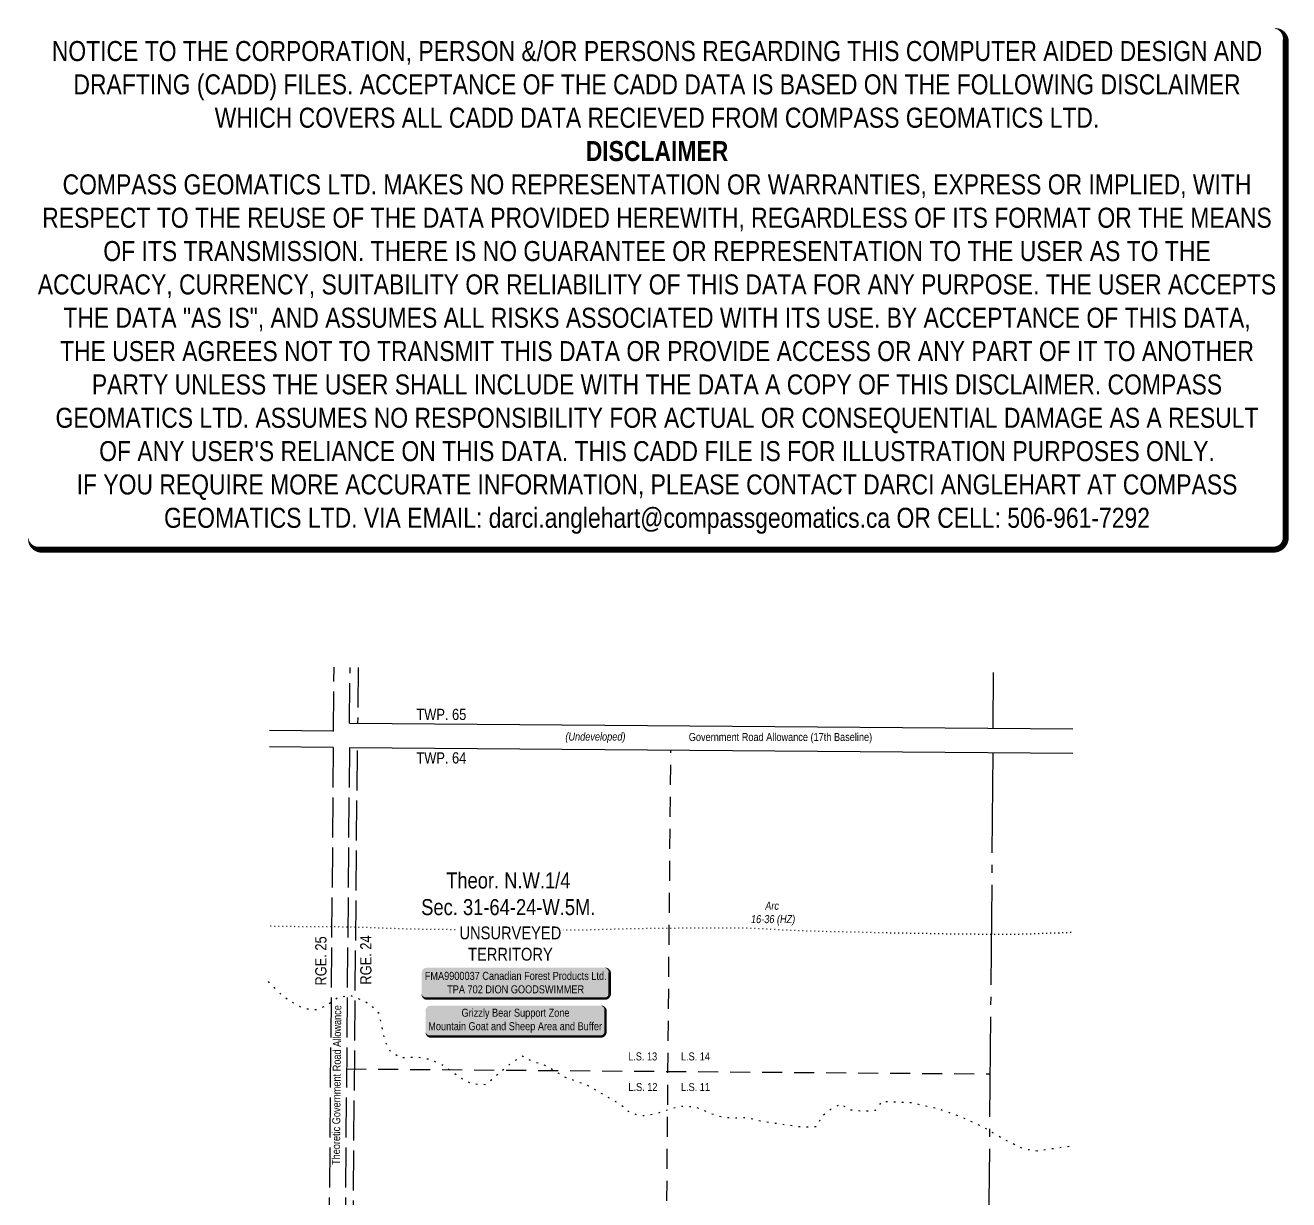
# Model space of a CAD drawing. Extents: x 451222 to 473419, y 6037124 to 6050105.
# Drawn here: x 458810 to 460389, y 6048637 to 6050105 of the extents above; entities that cross this region are included whole.
import ezdxf
from ezdxf.enums import TextEntityAlignment as Align

# ---------------------------------------------------------------- set-up
doc = ezdxf.new("R2010")
doc.units = 0
doc.header["$LTSCALE"] = 5
for name, pattern in [('foc-DOT', [1, 0.2, -0.8]), ('foc-LSD', [8, 5, -3]), ('foc-QUARTERLINE', [33, 25, -3, 2, -3]), ('foc-UNSURVEYED', [12.5, 10, -2.5]), ('foc-WHEELTRACKS', [2, 0.4, -1.6])]:
    doc.linetypes.add(name, pattern=pattern)
for name, color, linetype in [('ABADATA-DRILL', 8, 'foc-DOT'), ('ABADATA-DRILL-T', 8, 'Continuous'), ('AS-RESIDENCE', 14, 'Continuous'), ('AS-WILDLIFE-BLOCK', 131, 'Continuous'), ('C-SYMBOL', 7, 'Continuous'), ('D-TXT', 6, 'Continuous'), ('L-QSEC', 8, 'foc-QUARTERLINE'), ('L-ROAD-T', 7, 'Continuous'), ('L-SEC', 7, 'Continuous'), ('L-SECTION-LSD', 7, 'foc-LSD'), ('L-UNS-T', 3, 'Continuous'), ('L-USEC', 7, 'foc-UNSURVEYED'), ('T-WATER-P3', 160, 'foc-WHEELTRACKS')]:
    doc.layers.add(name, color=color, linetype=linetype)
doc.layers.add('DISCLAIMER', color=7, linetype='Continuous', plot=False)
doc.layers.add('T-TEXT', color=48, linetype='Continuous', lineweight=18)
doc.styles.add('100L', font='ARIALN.TTF', dxfattribs={"height": 11})
doc.styles.add('175L', font='ARIALN.TTF', dxfattribs={"height": 20})
doc.styles.add('80', font='ARIALN.TTF', dxfattribs={"height": 10})
doc.styles.add('80L', font='ARIALN.TTF', dxfattribs={"height": 10})
doc.styles.add('80LS', font='ARIALNI.TTF', dxfattribs={"height": 10})

# ---------------------------------------------------------------- blocks, each defined once
blk = doc.blocks.new('*U440')
h = blk.add_hatch(color=255)
edge = h.paths.add_edge_path()
edge.add_line((-111.5, -20), (111.5, -20))
edge.add_arc((111.5, -14), 6, 270, 360)
edge.add_line((117.5, -14), (117.5, 12.5))
edge.add_arc((111.5, 12.5), 6, 0, 90)
edge.add_line((111.5, 18.5), (-111.5, 18.5))
edge.add_arc((-111.5, 12.5), 6, 90, 180)
edge.add_line((-117.5, 12.5), (-117.5, -14))
edge.add_arc((-111.5, -14), 6, 180, 270)
at = {"color": 44, "flags": 128}
blk.add_lwpolyline([(-111.5, -20, 3, 3, 0), (111.5, -20, 3, 3, 0.414214), (117.5, -14, 3, 3, 0), (117.5, 12.5, 3, 0, 0.414214), (111.5, 18.5, 0, 0, 0), (-111.5, 18.5, 0, 0, 0.414214), (-117.5, 12.5, 0, 0, 0), (-117.5, -14, 0, 3, 0.414214)], format="xyseb", close=True, dxfattribs=at)
at = {"color": 44, "style": '80'}
blk.add_attdef('ENTER_TEXT_001', (-36, -5), '', height=10, dxfattribs=at)
blk = doc.blocks.new('*U447')
h = blk.add_hatch(color=255)
edge = h.paths.add_edge_path()
edge.add_line((-106.5, -20), (106.5, -20))
edge.add_arc((106.5, -14), 6, 270, 360)
edge.add_line((112.5, -14), (112.5, 12.5))
edge.add_arc((106.5, 12.5), 6, 0, 90)
edge.add_line((106.5, 18.5), (-106.5, 18.5))
edge.add_arc((-106.5, 12.5), 6, 90, 180)
edge.add_line((-112.5, 12.5), (-112.5, -14))
edge.add_arc((-106.5, -14), 6, 180, 270)
at = {"color": 131, "flags": 128}
blk.add_lwpolyline([(-106.5, -20, 3, 3, 0), (106.5, -20, 3, 3, 0.414214), (112.5, -14, 3, 3, 0), (112.5, 12.5, 3, 0, 0.414214), (106.5, 18.5, 0, 0, 0), (-106.5, 18.5, 0, 0, 0.414214), (-112.5, 12.5, 0, 0, 0), (-112.5, -14, 0, 3, 0.414214)], format="xyseb", close=True, dxfattribs=at)
at = {"color": 131, "style": '80'}
blk.add_attdef('ENTER_TEXT_001', (-36, -5), '', height=10, dxfattribs=at)
blk = doc.blocks.new('Disclaimer_Legal')
at = {"layer": 'DISCLAIMER', "color": 254, "flags": 128}
blk.add_lwpolyline([(-3612.9, -1104.6, 37.5, 37.5, 0), (4096.1, -1104.6, 37.5, 37.5, 0.414214), (4171.1, -1029.6, 37.5, 37.5, 0), (4171.1, 2078.7, 37.5, 0, 0.414214), (4096.1, 2153.7, 0, 0, 0), (-3612.9, 2153.7, 0, 0, 0.414214), (-3687.9, 2078.7, 0, 0, 0), (-3687.9, -1029.6, 0, 37.5, 0.414214)], format="xyseb", close=True, dxfattribs=at)
at = {"layer": 'DISCLAIMER', "color": 254, "insert": (241.6, 533.9), "char_height": 125, "width": 7717.568, "attachment_point": 5, "style": '80'}
blk.add_mtext('NOTICE TO THE CORPORATION, PERSON &/OR PERSONS REGARDING THIS COMPUTER AIDED DESIGN AND DRAFTING (CADD) FILES. ACCEPTANCE OF THE CADD DATA IS BASED ON THE FOLLOWING DISCLAIMER WHICH COVERS ALL CADD DATA RECIEVED FROM COMPASS GEOMATICS LTD.\\P{\\fArial Narrow|b1|i0|c0|p34;DISCLAIMER}\\PCOMPASS GEOMATICS LTD. MAKES NO REPRESENTATION OR WARRANTIES, EXPRESS OR IMPLIED, WITH RESPECT TO THE REUSE OF THE DATA PROVIDED HEREWITH, REGARDLESS OF ITS FORMAT OR THE MEANS OF ITS TRANSMISSION. THERE IS NO GUARANTEE OR REPRESENTATION TO THE USER AS TO THE ACCURACY, CURRENCY, SUITABILITY OR RELIABILITY OF THIS DATA FOR ANY PURPOSE. THE USER ACCEPTS THE DATA "AS IS", AND ASSUMES ALL RISKS ASSOCIATED WITH ITS USE. BY ACCEPTANCE OF THIS DATA, THE USER AGREES NOT TO TRANSMIT THIS DATA OR PROVIDE ACCESS OR ANY PART OF IT TO ANOTHER PARTY UNLESS THE USER SHALL INCLUDE WITH THE DATA A COPY OF THIS DISCLAIMER. COMPASS GEOMATICS LTD. ASSUMES NO RESPONSIBILITY FOR ACTUAL OR CONSEQUENTIAL DAMAGE AS A RESULT OF ANY USER\'S RELIANCE ON THIS DATA. THIS CADD FILE IS FOR ILLUSTRATION PURPOSES ONLY.\\PIF YOU REQUIRE MORE ACCURATE INFORMATION, PLEASE CONTACT DARCI ANGLEHART AT COMPASS GEOMATICS LTD. VIA EMAIL: darci.anglehart@compassgeomatics.ca OR CELL: 506-961-7292', dxfattribs=at)

msp = doc.modelspace()

# ---------------------------------------------------------------- linework, layer by layer
at = {"layer": 'ABADATA-DRILL', "flags": 128}
msp.add_lwpolyline([(460116.865, 6048971.168), (460101.808, 6048970.71), (460082.471, 6048969.995), (460063.314, 6048969.288), (460043.95, 6048968.843), (460024.639, 6048968.867), (460005.32, 6048969.001), (459986.11, 6048969.115), (459966.752, 6048969.35), (459947.534, 6048969.693), (459928.297, 6048970.096), (459908.979, 6048970.38), (459889.651, 6048970.695), (459870.374, 6048971.129), (459850.968, 6048971.643), (459831.66, 6048972.048), (459812.392, 6048972.361), (459793.166, 6048972.915), (459773.922, 6048973.608), (459754.769, 6048974.51), (459735.577, 6048975.613), (459716.285, 6048976.537), (459696.966, 6048976.751), (459677.574, 6048976.616), (459658.254, 6048976.71), (459638.914, 6048976.725), (459619.621, 6048976.469), (459600.249, 6048976.244), (459580.907, 6048976.089), (459561.543, 6048975.744), (459542.308, 6048975.218), (459522.993, 6048974.652), (459503.679, 6048974.297), (459484.308, 6048974.242), (459464.877, 6048974.257), (459445.446, 6048974.182), (459426.054, 6048973.927), (459406.662, 6048973.832), (459387.274, 6048974.137), (459367.876, 6048974.432), (459348.488, 6048974.767), (459329.269, 6048974.97), (459309.93, 6048975.135), (459290.763, 6048975.527), (459271.447, 6048976.132), (459252.033, 6048976.876), (459232.839, 6048977.609), (459213.532, 6048978.093), (459194.133, 6048978.288), (459174.814, 6048978.383), (459155.494, 6048978.517), (459136.246, 6048978.75), (459116.997, 6048979.064), (459112.707, 6048979.118)], dxfattribs=at)
at = {"layer": 'L-QSEC'}
for p, q in [((460019.312, 6049226.55), (460019.921, 6049296.412)), ((460019.073, 6049195.752), (460012.218, 6048422.468))]:
    msp.add_line(p, q, dxfattribs=at)
at = {"layer": 'L-SEC'}
for p, q in [((459194.799, 6049222.99), (459114.967, 6049223.791)), ((459114.781, 6049203.685), (459194.619, 6049202.884))]:
    msp.add_line(p, q, dxfattribs=at)
at = {"layer": 'L-SEC', "flags": 128}
for points in [[(459215.041, 6049232.81), (460119.089, 6049225.774)], [(459194.775, 6049222.99), (459194.812, 6049222.99)], [(459214.772, 6049202.727), (460118.855, 6049195.69)]]:
    msp.add_lwpolyline(points, dxfattribs=at)
at = {"layer": 'L-SECTION-LSD', "flags": 128}
for points in [[(459609.402, 6048395.935), (459616.548, 6049199.6)], [(459210.871, 6048800.88), (460015.348, 6048794.627)]]:
    msp.add_lwpolyline(points, dxfattribs=at)
at = {"layer": 'L-USEC'}
for p, q in [((459194.855, 6049222.777), (459195.57, 6049302.791)), ((459215.041, 6049232.81), (459215.665, 6049302.635)), ((459225.712, 6049302.557), (459225.087, 6049232.588)), ((459194.675, 6049202.681), (459187.506, 6048398.959)), ((459214.772, 6049202.727), (459207.601, 6048398.78)), ((459217.649, 6048398.722), (459224.818, 6049202.444))]:
    msp.add_line(p, q, dxfattribs=at)

# ---------------------------------------------------------------- block references
at = {"layer": 'AS-RESIDENCE', "xscale": 0.2, "yscale": 0.2, "zscale": 0.2}
msp.add_blockref('Disclaimer_Legal', (459550.934, 6049670.849), dxfattribs=at)
at = {"layer": 'AS-WILDLIFE-BLOCK', "color": 6}
ref = msp.add_blockref('*U447', (459422.466, 6048861.33), dxfattribs=at)
ref.add_attrib('ENTER_TEXT_001', 'Grizzly Bear Support Zone', (459354.902, 6048866.051), dxfattribs={"layer": '0', "color": 131, "height": 10, "style": '80'})
ref.add_attrib('ENTER_TEXT_002', 'Mountain Goat and Sheep Area and Buffer', (459313.363, 6048849.207), dxfattribs={"layer": '0', "color": 131, "height": 10, "style": '80'})
at = {"layer": 'C-SYMBOL', "color": 3}
ref = msp.add_blockref('*U440', (459422.627, 6048908.708), dxfattribs=at)
ref.add_attrib('ENTER_TEXT_001', 'FMA9900037 Canadian Forest Products Ltd.', (459308.961, 6048912.127), dxfattribs={"layer": '0', "color": 44, "height": 10, "style": '80'})
ref.add_attrib('ENTER_TEXT_002', 'TPA 702 DION GOODSWIMMER', (459336.948, 6048895.283), dxfattribs={"layer": '0', "color": 44, "height": 10, "style": '80'})

# ---------------------------------------------------------------- texts
at = {"layer": 'ABADATA-DRILL-T', "insert": (459715.802, 6049009.723), "char_height": 9.98964, "attachment_point": 1, "style": '80L'}
msp.add_mtext_dynamic_manual_height_columns('\\pi18.76006;{\\fArial Narrow|b0|i1|c0|p34;Arc\\P\\pi0.92384;16-36 (HZ)}', width=54.80779, gutter_width=50.026, heights=[0], dxfattribs=at)
at = {"layer": 'C-SYMBOL', "color": 3, "insert": (459413.376, 6049046.403), "char_height": 20, "width": 215.98445, "attachment_point": 2, "style": '175L'}
msp.add_mtext('Theor. N.W.1/4 \\PSec. 31-64-24-W.5M.', dxfattribs=at)
at = {"layer": 'D-TXT', "color": 3, "char_height": 14, "attachment_point": 1, "style": '80L'}
for s, insert in [('TWP. 65', (459298.515, 6049250.967)), ('TWP. 64', (459298.515, 6049196.572))]:
    msp.add_mtext_dynamic_manual_height_columns(s, width=101.50052, gutter_width=47.549, heights=[0], dxfattribs=dict(at, insert=insert))
at = {"layer": 'D-TXT', "color": 3, "char_height": 13.9927, "attachment_point": 1, "rotation": 90, "style": '80L'}
for s, width, insert in [('RGE. 25', 73.79348, (459172.088, 6048905.072)), ('RGE. 24', 63.89419, (459228.319, 6048906.219))]:
    msp.add_mtext_dynamic_manual_height_columns(s, width=width, gutter_width=47.525, heights=[0], dxfattribs=dict(at, insert=insert))
at = {"layer": 'L-ROAD-T', "style": '80L'}
msp.add_text('Government Road Allowance (17th Baseline)', height=10, dxfattribs=at).set_placement((459753.578, 6049215.73), align=Align.MIDDLE_CENTER)
msp.add_text('Theoretic Government Road Allowance', height=9.99482, rotation=89.491248, dxfattribs=at).set_placement((459198.757, 6048780.631), align=Align.MIDDLE_CENTER)
at = {"layer": 'T-TEXT', "style": '80LS'}
msp.add_text('(Undeveloped)', height=10, dxfattribs=at).set_placement((459522.298, 6049216.221), align=Align.MIDDLE_CENTER)

# ---------------------------------------------------------------- next in the draw order: texts
at = {"layer": 'L-SECTION-LSD', "attachment_point": 1, "style": '100L', "bg_fill": 3, "box_fill_scale": 1.5, "bg_fill_color": 256, "bg_fill_transparency": 0}
for s, width, insert, char_height in [('\\pi1.92598;L.S. 13', 36.85331, (459561.248, 6048821.437), 9.99482), ('L.S. 14', 37.01737, (459629.172, 6048821.437), 9.9948), ('\\pi2.26499;L.S. 12', 37.13096, (459561.248, 6048783.172), 9.99482), ('L.S. 11', 36.46839, (459629.172, 6048783.172), 9.9948)]:
    msp.add_mtext_dynamic_manual_height_columns(s, width=width, gutter_width=55.029, heights=[0], dxfattribs=dict(at, insert=insert, char_height=char_height))
at = {"layer": 'L-UNS-T', "color": 3, "insert": (459415.982, 6048957.403), "char_height": 16, "attachment_point": 5, "style": '80L', "bg_fill": 3, "box_fill_scale": 1.15, "bg_fill_color": 256, "bg_fill_true_color": 256, "bg_fill_transparency": 0}
msp.add_mtext_dynamic_manual_height_columns('UNSURVEYED TERRITORY', width=126.54481, gutter_width=47.549, heights=[0], dxfattribs=at)

# ---------------------------------------------------------------- next in the draw order: linework, layer by layer
at = {"layer": 'T-WATER-P3', "flags": 128}
msp.add_lwpolyline([(460114.496, 6048703.915), (460073.985, 6048698.163), (460057.279, 6048700.771), (460031.464, 6048713.426), (460006.379, 6048728.519), (459979.251, 6048740.931), (459949.086, 6048751.411), (459916.615, 6048758.414), (459879.771, 6048759.753), (459872.151, 6048748.831), (459858.023, 6048747.591), (459840.93, 6048749.459), (459828.94, 6048756.731), (459816.444, 6048749.977), (459804.882, 6048741.157), (459799.139, 6048728.637), (459780.479, 6048727.914), (459728.271, 6048735.408), (459712.506, 6048739.801), (459692.762, 6048739.149), (459675.531, 6048741.374), (459646.504, 6048753.287), (459627.714, 6048754.115), (459596.13, 6048744.153), (459578.098, 6048741.535), (459563.821, 6048747.562), (459552.212, 6048757.073), (459513.998, 6048779.384), (459484.777, 6048790.265), (459459.278, 6048805.213), (459443.862, 6048809.864), (459431.056, 6048816.618), (459418.407, 6048809.259), (459385.482, 6048781.082), (459368.083, 6048781.738), (459354.652, 6048789.003), (459330.077, 6048806.104), (459315.727, 6048812.423), (459299.371, 6048815.289), (459279.083, 6048814.676), (459266.446, 6048821.675), (459259.58, 6048835.244), (459252.069, 6048869.763), (459242.533, 6048879.911), (459229.828, 6048887.086), (459215.274, 6048892.62), (459199.32, 6048889.19), (459187.92, 6048880.808), (459174.202, 6048874.476), (459156.877, 6048876.154), (459132.291, 6048890.849), (459112.084, 6048911.657)], dxfattribs=at)

doc.saveas('drawing.dxf')
